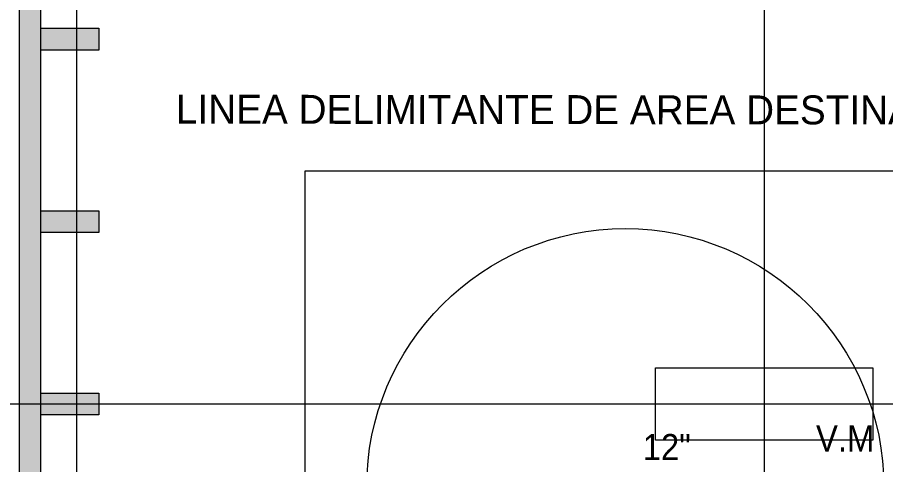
# Model space of a CAD drawing. Header units: metres. Extents: x 31.9 to 125.9, y -29 to 44.
# Drawn here: x 66.34 to 72.34, y 5.33 to 8.42 of the extents above; entities that cross this region are included whole.
import ezdxf

# ---------------------------------------------------------------- set-up
doc = ezdxf.new("R2010")
doc.units = ezdxf.units.M
for name, color, linetype, lineweight in [('A-ANNO-NOTE', 7, 'Continuous', 9), ('ARQ', 8, 'Continuous', 0), ('P-PIPE-IDEN', 7, 'Continuous', 9)]:
    doc.layers.add(name, color=color, linetype=linetype, lineweight=lineweight)
doc.styles.add('SansSerif', font='SANSS__.TTF', dxfattribs={"width": 0.9, "height": 0.18})
doc.styles.add('SansSerif_1', font='SANSS__.TTF', dxfattribs={"width": 0.9, "height": 0.0018})

# ---------------------------------------------------------------- blocks, each defined once
blk = doc.blocks.new('Estructura cubierta')
at = {"layer": 'ARQ'}
for p, q in [((1978.498, -5855.3542), (1978.498, -5914.9141)), ((1978.498, -5855.3542), (1978.498, -5914.9141)), ((1953.3625, -5885.9988), (1984.5332, -5885.9988))]:
    blk.add_line(p, q, dxfattribs=at)
at = {"layer": 'ARQ', "ltscale": 0.3}
blk.add_lwpolyline([(1979.248, -5885.7488), (1979.248, -5886.2488), (1977.748, -5886.2488), (1977.748, -5885.7488)], close=True, dxfattribs=at)
blk = doc.blocks.new('PISO 9')
at = {"layer": 'ARQ', "ltscale": 0.01}
h = blk.add_hatch(color=256, dxfattribs=at)
h.dxf.hatch_style = 1
h.paths.add_polyline_path([(344.9877, -2844.4806), (344.9877, -2844.3306), (350.2096, -2844.3308), (350.2096, -2844.4808)])
h.paths.add_polyline_path([(344.9873, -2828.876), (344.9877, -2844.3306), (345.1377, -2844.3306), (345.1373, -2828.876)])
h.paths.add_polyline_path([(345.1373, -2828.876), (350.0592, -2828.876), (350.0592, -2829.026), (345.1373, -2829.026)])
h.paths.add_polyline_path([(350.0592, -2829.326), (350.2092, -2829.326), (350.2092, -2828.876), (350.0592, -2828.876)])
at = {"layer": 'ARQ', "ltscale": 0.3}
h = blk.add_hatch(color=256, dxfattribs=at)
h.dxf.hatch_style = 1
h.paths.add_polyline_path([(345.5379, -2830.2001), (345.1375, -2830.2001), (345.1375, -2830.0501), (345.5379, -2830.0501)])
h.paths.add_polyline_path([(345.5379, -2831.4642), (345.1375, -2831.4642), (345.1375, -2831.3142), (345.5379, -2831.3142)])
h.paths.add_polyline_path([(345.5379, -2832.5783), (345.1375, -2832.5783), (345.1375, -2832.7283), (345.5379, -2832.7283)])
h.paths.add_polyline_path([(345.5379, -2833.9874), (345.1375, -2833.9874), (345.1375, -2833.8374), (345.5379, -2833.8374)])
h.paths.add_polyline_path([(345.5379, -2835.2465), (345.1375, -2835.2465), (345.1375, -2835.0965), (345.5379, -2835.0965)])
h.paths.add_polyline_path([(345.5379, -2836.5056), (345.1375, -2836.5056), (345.1375, -2836.3556), (345.5379, -2836.3556)])
h.paths.add_polyline_path([(345.5379, -2837.6147), (345.1375, -2837.6147), (345.1375, -2837.7647), (345.5379, -2837.7647)])
h.paths.add_polyline_path([(345.5379, -2838.8738), (345.1375, -2838.8738), (345.1375, -2839.0238), (345.5379, -2839.0238)])
h.paths.add_polyline_path([(345.5379, -2840.2829), (345.1375, -2840.2829), (345.1375, -2840.1328), (345.5379, -2840.1328)])
h.paths.add_polyline_path([(345.5379, -2841.3919), (345.1375, -2841.3919), (345.1375, -2841.5419), (345.5379, -2841.5419)])
h.paths.add_polyline_path([(345.5379, -2842.651), (345.1375, -2842.651), (345.1375, -2842.801), (345.5379, -2842.801)])
at = {"layer": 'ARQ', "ltscale": 0.1}
blk.add_lwpolyline([(342.3888, -2851.0049), (345.3874, -2851.005), (350.0592, -2851.005), (350.0596, -2844.4808), (345.3877, -2844.4806), (345.3874, -2835.1461), (345.3874, -2835.1461), (345.3874, -2823.9797), (330.7643, -2823.9797), (330.7643, -2849.791), (334.1366, -2849.791), (334.1366, -2853.8514), (342.3887, -2853.8514)], close=True, dxfattribs=at)
at = {"layer": 'ARQ'}
for points in [[(344.9873, -2828.876), (344.9877, -2844.3306), (345.1377, -2844.3306), (345.1373, -2828.876)], [(345.5379, -2833.9874), (345.1375, -2833.9874), (345.1375, -2833.8374), (345.5379, -2833.8374)], [(346.9634, -2834.8213), (351.3866, -2834.8213), (351.3866, -2839.1932), (346.9634, -2839.1932)], [(345.5379, -2835.2465), (345.1375, -2835.2465), (345.1375, -2835.0965), (345.5379, -2835.0965)], [(345.5379, -2836.5056), (345.1375, -2836.5056), (345.1375, -2836.3556), (345.5379, -2836.3556)]]:
    blk.add_lwpolyline(points, close=True, dxfattribs=at)
blk.add_circle((349.175, -2837.0072), 1.7865, dxfattribs=at)
blk.add_blockref('Estructura cubierta', (-1628.3638, 3049.5683), dxfattribs=at)
blk.add_text('LINEA DELIMITANTE DE AREA DESTINADA PARA EQ.DE AA', height=0.2, rotation=359.93314, dxfattribs=at).set_placement((346.0708, -2834.4957))
blk = doc.blocks.new('VALVULA MARIPOSA - VALVULA MARIPOSA-1722223-NIVEL 09')
at = {"layer": 'A-ANNO-NOTE', "insert": (0.002079, -0.001189), "char_height": 0.0018, "width": 0.00476202, "attachment_point": 1, "rotation": 180, "style": 'SansSerif_1'}
blk.add_mtext('V.M', dxfattribs=at)

msp = doc.modelspace()

# ---------------------------------------------------------------- block references
at = {"layer": 'A-ANNO-NOTE', "xscale": 100, "yscale": 100, "zscale": 100, "rotation": 180}
msp.add_blockref('VALVULA MARIPOSA - VALVULA MARIPOSA-1722223-NIVEL 09', (72.0654, 5.4837), dxfattribs=at)
at = {"layer": 'ARQ', "linetype": 'Continuous'}
msp.add_blockref('PISO 9', (-278.6348, 2842.1819), dxfattribs=at)

# ---------------------------------------------------------------- texts
at = {"layer": 'P-PIPE-IDEN', "insert": (70.6605, 5.5434), "char_height": 0.18, "width": 0.396835, "attachment_point": 1, "style": 'SansSerif'}
msp.add_mtext('12"', dxfattribs=at)

doc.saveas('drawing.dxf')
